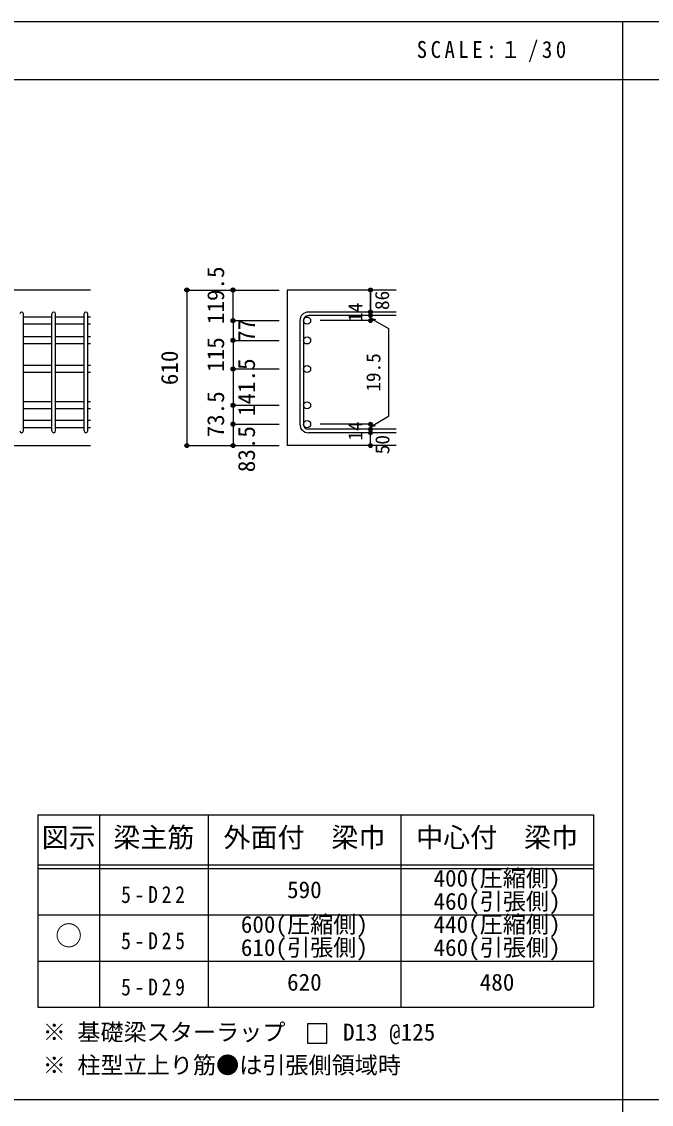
# Model space of a CAD drawing. Units: millimetres at full size, sheet at 1:30, with parts at other scales. Extents: x -5973 to 5954, y -4195 to 4201.
# Drawn here: x -3464 to -1013, y -15 to 4201 of the extents above; entities that cross this region are included whole.
import ezdxf
from ezdxf.enums import TextEntityAlignment as Align

# ---------------------------------------------------------------- set-up
doc = ezdxf.new("R2010")
doc.units = ezdxf.units.MM
doc.header["$LTSCALE"] = 30
doc.header["$PDMODE"] = 32
doc.header["$PDSIZE"] = 15
for name, color, linetype in [('0-1_躯体線', 2, 'Continuous'), ('0-5_基礎梁筋', 7, 'Continuous'), ('0-6_スタラップ筋', 7, 'Continuous'), ('0-D_寸法', 4, 'Continuous'), ('6-7_文字', 7, 'Continuous'), ('6-E_枠', 7, 'Continuous'), ('F-0_枠', 6, 'Continuous')]:
    doc.layers.add(name, color=color, linetype=linetype)
doc.styles.add('ＭＳ ゴシック', font='')
doc.styles.get('ＭＳ ゴシック').set_extended_font_data('MS Gothic')

msp = doc.modelspace()

# ---------------------------------------------------------------- linework, layer by layer
at = {"layer": '0-1_躯体線'}
for p, q in [((-3195.8, 3156.03), (-4995.8, 3156.03)), ((-2005.8, 3156.03), (-2430.8, 3156.03)), ((-2430.8, 3156.03), (-2430.8, 2550.03)), ((-2005.8, 2550.03), (-2430.8, 2550.03))]:
    msp.add_line(p, q, dxfattribs=at)
msp.add_lwpolyline([(-3595.8, 1756.03), (-3595.8, 2550.03), (-3195.8, 2550.03)], dxfattribs=at)
at = {"layer": '0-5_基礎梁筋'}
for p, q in [((-3345.8, 3050.83), (-3456.8, 3050.83)), ((-3220.8, 3050.83), (-3331.8, 3050.83)), ((-3195.8, 3050.83), (-3206.8, 3050.83)), ((-3345.8, 3022.83), (-3456.8, 3022.83)), ((-3220.8, 3022.83), (-3331.8, 3022.83)), ((-3195.8, 3022.83), (-3206.8, 3022.83)), ((-3345.8, 2973.83), (-3456.8, 2973.83)), ((-3220.8, 2973.83), (-3331.8, 2973.83)), ((-3195.8, 2973.83), (-3206.8, 2973.83)), ((-3345.8, 2945.83), (-3456.8, 2945.83)), ((-3220.8, 2945.83), (-3331.8, 2945.83)), ((-3195.8, 2945.83), (-3206.8, 2945.83)), ((-3345.8, 2862.53), (-3456.8, 2862.53)), ((-3345.8, 2834.53), (-3456.8, 2834.53)), ((-3220.8, 2862.53), (-3331.8, 2862.53)), ((-3220.8, 2834.53), (-3331.8, 2834.53)), ((-3195.8, 2862.53), (-3206.8, 2862.53)), ((-3195.8, 2834.53), (-3206.8, 2834.53)), ((-3345.8, 2721.03), (-3456.8, 2721.03)), ((-3220.8, 2721.03), (-3331.8, 2721.03)), ((-3195.8, 2721.03), (-3206.8, 2721.03)), ((-3345.8, 2693.03), (-3456.8, 2693.03)), ((-3220.8, 2693.03), (-3331.8, 2693.03)), ((-3195.8, 2693.03), (-3206.8, 2693.03)), ((-3345.8, 2647.53), (-3456.8, 2647.53)), ((-3345.8, 2619.53), (-3456.8, 2619.53)), ((-3220.8, 2647.53), (-3331.8, 2647.53)), ((-3220.8, 2619.53), (-3331.8, 2619.53)), ((-3195.8, 2647.53), (-3206.8, 2647.53)), ((-3195.8, 2619.53), (-3206.8, 2619.53))]:
    msp.add_line(p, q, dxfattribs=at)
at = {"layer": '0-5_基礎梁筋', "color": 3}
for centre in [(-2352.8, 3036.83), (-2352.8, 2959.83), (-2352.8, 2848.53), (-2352.8, 2707.03), (-2352.8, 2633.53)]:
    msp.add_circle(centre, 14, dxfattribs=at)
at = {"layer": '0-5_基礎梁筋'}
for p in [(-2820.8, 3156.03), (-2820.8, 2550.03)]:
    msp.add_point(p, dxfattribs=at)
at = {"layer": '0-6_スタラップ筋'}
for p, q in [((-3456.8, 2607.03), (-3456.8, 3063.33)), ((-3345.8, 2607.03), (-3345.8, 3063.33)), ((-3331.8, 2607.03), (-3331.8, 3063.33)), ((-3220.8, 2607.03), (-3220.8, 3063.33)), ((-3206.8, 2607.03), (-3206.8, 3063.33)), ((-2380.8, 3036.83), (-2380.8, 2633.53)), ((-2366.8, 3036.83), (-2366.8, 2633.53)), ((-2005.8, 3070.33), (-2347.3, 3070.33)), ((-2005.8, 3056.33), (-2347.3, 3056.33)), ((-2005.8, 2614.03), (-2347.3, 2614.03)), ((-2005.8, 2600.03), (-2347.3, 2600.03))]:
    msp.add_line(p, q, dxfattribs=at)
for centre, radius, start, end in [((-3463.8, 3063.33), 7, 0, 180), ((-3338.8, 3063.33), 7, 0, 180), ((-3213.8, 3063.33), 7, 0, 180), ((-2347.3, 3036.83), 33.5, 90, 180), ((-2347.3, 3036.83), 19.5, 90, 180), ((-2347.3, 2633.53), 33.5, 180, 270), ((-2347.3, 2633.53), 19.5, 180, 270), ((-3463.8, 2607.03), 7, 180, 0), ((-3338.8, 2607.03), 7, 180, 0), ((-3213.8, 2607.03), 7, 180, 0)]:
    msp.add_arc(centre, radius, start, end, dxfattribs=at)
at = {"layer": '0-D_寸法'}
for p, q in [((-2820.8, 3156.03), (-2640.8, 3156.03)), ((-2820.8, 3156.03), (-2640.8, 3156.03)), ((-2820.8, 3156.03), (-2820.8, 2550.03)), ((-2640.8, 3156.03), (-2460.8, 3156.03)), ((-2640.8, 3156.03), (-2460.8, 3156.03)), ((-2640.8, 3036.83), (-2640.8, 3156.03)), ((-2640.8, 3036.83), (-2460.8, 3036.83)), ((-2640.8, 3036.83), (-2640.8, 2955.07)), ((-2105.8, 3036.83), (-2301.89, 3036.83)), ((-2105.8, 3056.33), (-2105.8, 3070.33)), ((-2105.8, 3056.33), (-2105.8, 3036.83)), ((-2105.8, 3046.58), (-2086.48, 3041.41)), ((-2105.8, 3046.58), (-2035.74, 3006.14)), ((-2035.74, 3006.14), (-2035.74, 2664.23)), ((-2640.8, 2959.83), (-2460.8, 2959.83)), ((-2640.8, 2959.83), (-2460.8, 2959.83)), ((-2640.8, 2955.07), (-2640.8, 2848.53)), ((-2640.8, 2848.53), (-2460.8, 2848.53)), ((-2640.8, 2848.53), (-2460.8, 2848.53)), ((-2640.8, 2848.53), (-2640.8, 2633.53)), ((-2640.8, 2707.03), (-2460.8, 2707.03)), ((-2105.8, 2623.78), (-2035.74, 2664.23)), ((-2640.8, 2633.53), (-2460.8, 2633.53)), ((-2640.8, 2633.53), (-2640.8, 2550.03)), ((-2105.8, 2633.53), (-2301.89, 2633.53)), ((-2105.8, 2614.03), (-2105.8, 2633.53)), ((-2105.8, 2623.78), (-2086.48, 2628.96)), ((-2105.8, 2600.03), (-2105.8, 2614.03)), ((-2105.8, 2550.03), (-2105.8, 2600.03)), ((-2820.8, 2550.03), (-2640.8, 2550.03)), ((-2640.8, 2550.03), (-2460.8, 2550.03))]:
    msp.add_line(p, q, dxfattribs=at)
msp.add_lwpolyline([(-2105.8, 3156.03), (-2105.8, 3070.33), (-2105.8, 3156.03)], dxfattribs=at)
for centre, radius in [((-2820.8, 3156.03), 8), ((-2820.8, 3156.03), 7.2), ((-2820.8, 3156.03), 6.4), ((-2640.8, 3156.03), 8), ((-2640.8, 3156.03), 7.2), ((-2640.8, 3156.03), 6.4), ((-2820.8, 3156.03), 5.6), ((-2820.8, 3156.03), 4.8), ((-2820.8, 3156.03), 4), ((-2820.8, 3156.03), 3.2), ((-2820.8, 3156.03), 2.4), ((-2820.8, 3156.03), 1.6), ((-2820.8, 3156.03), 0.8), ((-2640.8, 3156.03), 5.6), ((-2640.8, 3156.03), 4.8), ((-2640.8, 3156.03), 4), ((-2640.8, 3156.03), 3.2), ((-2640.8, 3156.03), 2.4), ((-2640.8, 3156.03), 1.6), ((-2640.8, 3156.03), 0.8), ((-2105.8, 3156.03), 4), ((-2105.8, 3156.03), 3.6), ((-2105.8, 3156.03), 3.2), ((-2105.8, 3156.03), 2.8), ((-2105.8, 3156.03), 2.4), ((-2105.8, 3156.03), 2), ((-2105.8, 3156.03), 1.6), ((-2105.8, 3156.03), 1.2), ((-2105.8, 3156.03), 0.8), ((-2105.8, 3156.03), 0.4), ((-2640.8, 3036.83), 8), ((-2640.8, 3036.83), 7.2), ((-2640.8, 3036.83), 6.4), ((-2640.8, 3036.83), 5.6), ((-2640.8, 3036.83), 4.8), ((-2640.8, 3036.83), 4), ((-2640.8, 3036.83), 3.2), ((-2640.8, 3036.83), 2.4), ((-2640.8, 3036.83), 1.6), ((-2640.8, 3036.83), 0.8), ((-2105.8, 3070.33), 4), ((-2105.8, 3056.33), 4), ((-2105.8, 3036.83), 4), ((-2105.8, 3070.33), 3.6), ((-2105.8, 3056.33), 3.6), ((-2105.8, 3036.83), 3.6), ((-2105.8, 3070.33), 3.2), ((-2105.8, 3056.33), 3.2), ((-2105.8, 3036.83), 3.2), ((-2105.8, 3070.33), 2.8), ((-2105.8, 3056.33), 2.8), ((-2105.8, 3036.83), 2.8), ((-2105.8, 3070.33), 2.4), ((-2105.8, 3056.33), 2.4), ((-2105.8, 3036.83), 2.4), ((-2105.8, 3070.33), 2), ((-2105.8, 3056.33), 2), ((-2105.8, 3036.83), 2), ((-2105.8, 3070.33), 1.6), ((-2105.8, 3056.33), 1.6), ((-2105.8, 3036.83), 1.6), ((-2105.8, 3070.33), 1.2), ((-2105.8, 3056.33), 1.2), ((-2105.8, 3036.83), 1.2), ((-2105.8, 3070.33), 0.8), ((-2105.8, 3056.33), 0.8), ((-2105.8, 3036.83), 0.8), ((-2105.8, 3070.33), 0.4), ((-2105.8, 3056.33), 0.4), ((-2105.8, 3036.83), 0.4), ((-2640.8, 2959.83), 8), ((-2640.8, 2959.83), 7.2), ((-2640.8, 2959.83), 6.4), ((-2640.8, 2959.83), 5.6), ((-2640.8, 2959.83), 4.8), ((-2640.8, 2959.83), 4), ((-2640.8, 2959.83), 3.2), ((-2640.8, 2959.83), 2.4), ((-2640.8, 2959.83), 1.6), ((-2640.8, 2959.83), 0.8), ((-2640.8, 2848.53), 8), ((-2640.8, 2848.53), 7.2), ((-2640.8, 2848.53), 6.4), ((-2640.8, 2848.53), 5.6), ((-2640.8, 2848.53), 4.8), ((-2640.8, 2848.53), 4), ((-2640.8, 2848.53), 3.2), ((-2640.8, 2848.53), 2.4), ((-2640.8, 2848.53), 1.6), ((-2640.8, 2848.53), 0.8), ((-2640.8, 2707.03), 8), ((-2640.8, 2707.03), 7.2), ((-2640.8, 2707.03), 6.4), ((-2640.8, 2707.03), 5.6), ((-2640.8, 2707.03), 4.8), ((-2640.8, 2707.03), 4), ((-2640.8, 2707.03), 3.2), ((-2640.8, 2707.03), 2.4), ((-2640.8, 2707.03), 1.6), ((-2640.8, 2707.03), 0.8), ((-2640.8, 2633.53), 8), ((-2640.8, 2633.53), 7.2), ((-2640.8, 2633.53), 6.4), ((-2640.8, 2633.53), 5.6), ((-2640.8, 2633.53), 4.8), ((-2640.8, 2633.53), 4), ((-2640.8, 2633.53), 3.2), ((-2640.8, 2633.53), 2.4), ((-2640.8, 2633.53), 1.6), ((-2640.8, 2633.53), 0.8), ((-2105.8, 2633.53), 4), ((-2105.8, 2614.03), 4), ((-2105.8, 2633.53), 3.6), ((-2105.8, 2614.03), 3.6), ((-2105.8, 2633.53), 3.2), ((-2105.8, 2614.03), 3.2), ((-2105.8, 2633.53), 2.8), ((-2105.8, 2614.03), 2.8), ((-2105.8, 2633.53), 2.4), ((-2105.8, 2614.03), 2.4), ((-2105.8, 2633.53), 2), ((-2105.8, 2614.03), 2), ((-2105.8, 2633.53), 1.6), ((-2105.8, 2614.03), 1.6), ((-2105.8, 2633.53), 1.2), ((-2105.8, 2614.03), 1.2), ((-2105.8, 2633.53), 0.8), ((-2105.8, 2614.03), 0.8), ((-2105.8, 2633.53), 0.4), ((-2105.8, 2614.03), 0.4), ((-2105.8, 2600.03), 4), ((-2105.8, 2600.03), 3.6), ((-2105.8, 2600.03), 3.2), ((-2105.8, 2600.03), 2.8), ((-2105.8, 2600.03), 2.4), ((-2105.8, 2600.03), 2), ((-2105.8, 2600.03), 1.6), ((-2105.8, 2600.03), 1.2), ((-2105.8, 2600.03), 0.8), ((-2105.8, 2600.03), 0.4), ((-2820.8, 2550.03), 7.2), ((-2820.8, 2550.03), 6.4), ((-2820.8, 2550.03), 5.6), ((-2820.8, 2550.03), 4.8), ((-2820.8, 2550.03), 4), ((-2820.8, 2550.03), 3.2), ((-2820.8, 2550.03), 2.4), ((-2820.8, 2550.03), 1.6), ((-2820.8, 2550.03), 0.8), ((-2640.8, 2550.03), 7.2), ((-2640.8, 2550.03), 6.4), ((-2640.8, 2550.03), 5.6), ((-2640.8, 2550.03), 4.8), ((-2640.8, 2550.03), 4), ((-2640.8, 2550.03), 3.2), ((-2640.8, 2550.03), 2.4), ((-2640.8, 2550.03), 1.6), ((-2640.8, 2550.03), 0.8), ((-2105.8, 2550.03), 4), ((-2105.8, 2550.03), 3.6), ((-2105.8, 2550.03), 3.2), ((-2105.8, 2550.03), 2.8), ((-2105.8, 2550.03), 2.4), ((-2105.8, 2550.03), 2), ((-2105.8, 2550.03), 1.6), ((-2105.8, 2550.03), 1.2), ((-2105.8, 2550.03), 0.8), ((-2105.8, 2550.03), 0.4)]:
    msp.add_circle(centre, radius, dxfattribs=at)
at = {"layer": '0-D_寸法', "color": 7}
for p in [(-2820.8, 3156.03), (-2640.8, 3156.03), (-2105.8, 3156.03), (-2640.8, 3036.83), (-2640.8, 3036.83), (-2105.8, 3070.33), (-2105.8, 3056.33), (-2105.8, 3036.83), (-2640.8, 2959.83), (-2640.8, 2959.83), (-2640.8, 2848.53), (-2640.8, 2848.53), (-2640.8, 2707.03), (-2640.8, 2707.03), (-2640.8, 2707.03), (-2640.8, 2633.53), (-2640.8, 2633.53), (-2640.8, 2633.53), (-2105.8, 2633.53), (-2105.8, 2633.53), (-2105.8, 2614.03), (-2105.8, 2600.03), (-2820.8, 2550.03), (-2640.8, 2550.03), (-2105.8, 2550.03)]:
    msp.add_point(p, dxfattribs=at)
at = {"layer": '6-7_文字'}
msp.add_lwpolyline([(-2350.84, 222.98), (-2275.84, 222.98), (-2275.84, 297.98), (-2350.84, 297.98)], close=True, dxfattribs=at)
at = {"layer": '6-E_枠', "color": 3}
for p, q in [((-3400.52, 1112.77), (-3400.52, 362.77)), ((-3400.52, 1112.77), (-1238, 1112.77)), ((-3400.52, 1112.77), (-3400.52, 362.77)), ((-1238, 1112.77), (-1238, 362.77)), ((-3400.52, 362.77), (-1238, 362.77))]:
    msp.add_line(p, q, dxfattribs=at)
at = {"layer": '6-E_枠'}
for p, q in [((-3160.52, 1112.77), (-3160.52, 362.77)), ((-2738, 1112.77), (-2738, 362.77)), ((-1988, 1112.77), (-1988, 362.77)), ((-3400.52, 917.77), (-1238, 917.77)), ((-3400.52, 902.77), (-1238, 902.77)), ((-3400.52, 722.77), (-1238, 722.77)), ((-3400.52, 542.77), (-1238, 542.77))]:
    msp.add_line(p, q, dxfattribs=at)
at = {"layer": 'F-0_枠'}
msp.add_line((-5972.88, 4201.15), (5954.1, 4201.15), dxfattribs=at)
at = {"layer": 'F-0_枠', "color": 2}
for p, q in [((-1124.64, 4201.15), (-1124.64, -4195.24)), ((-5972.88, 3976.15), (3723.6, 3976.15)), ((3723.6, 2.95), (-5972.88, 2.95))]:
    msp.add_line(p, q, dxfattribs=at)

# ---------------------------------------------------------------- texts
at = {"layer": '0-D_寸法', "style": 'ＭＳ ゴシック'}
for s, height, p in [('119.5', 65.98, (-2655.8, 3023.41)), ('86', 54.99, (-2016.9, 3078.17)), ('14', 54.99, (-2121.03, 3031.67)), ('77', 65.98, (-2535.99, 2954.15)), ('115', 65.98, (-2655.97, 2837.45)), ('610', 65.98, (-2835.8, 2785.53)), ('141.5', 65.98, (-2535.8, 2665.26)), ('19.5', 54.99, (-2050.74, 2760.18)), ('73.5', 65.98, (-2655.93, 2582.01)), ('83.5', 65.98, (-2535.8, 2446.53)), ('14', 54.99, (-2121.06, 2569.36)), ('50', 54.99, (-2015.8, 2516.53))]:
    msp.add_text(s, height=height, rotation=90, dxfattribs=at).set_placement(p, align=Align.BOTTOM_LEFT)
at = {"layer": '6-7_文字', "color": 2, "style": 'ＭＳ ゴシック'}
for s, p in [('図示', (-3385.52, 962.77)), ('梁主筋', (-3106.76, 962.77)), ('外面付\u3000梁巾', (-2678, 962.77)), ('中心付\u3000梁巾', (-1928, 962.77)), ('○', (-3333.02, 580.27))]:
    msp.add_text(s, height=76.98, dxfattribs=at).set_placement(p, align=Align.BOTTOM_LEFT)
at = {"layer": '6-7_文字', "style": 'ＭＳ ゴシック'}
for s, p in [('400(圧縮側)', (-1860.5, 812.77)), ('590', (-2430.5, 767.77)), ('460(引張側)', (-1860.5, 722.77)), ('600(圧縮側)', (-2610.5, 632.77)), ('440(圧縮側)', (-1860.5, 632.77)), ('610(引張側)', (-2610.5, 542.77)), ('460(引張側)', (-1860.5, 542.77)), ('620', (-2430.5, 407.77)), ('480', (-1680.5, 407.77)), ('※ 基礎梁スターラップ     D13 @125', (-3381.96, 213.19)), ('※ 柱型立上り筋●は引張側領域時', (-3381.96, 84.68))]:
    msp.add_text(s, height=65.98, dxfattribs=at).set_placement(p, align=Align.BOTTOM_LEFT)
at = {"layer": '6-7_文字', "color": 2, "insert": (-1925.98, 4043.65), "char_height": 65.98, "attachment_point": 7, "style": 'ＭＳ ゴシック'}
msp.add_mtext('\\T1.34;\\W0.9;SCALE:１/30', dxfattribs=at)
at = {"layer": '6-7_文字', "char_height": 65.98, "attachment_point": 7, "style": 'ＭＳ ゴシック'}
for s, insert in [('\\T1.38;\\W0.85;5-D22', (-3076.76, 767.77)), ('\\T1.38;\\W0.85;5-D25', (-3076.76, 587.77)), ('\\T1.38;\\W0.85;5-D29', (-3076.76, 407.77))]:
    msp.add_mtext(s, dxfattribs=dict(at, insert=insert))

doc.saveas('drawing.dxf')
